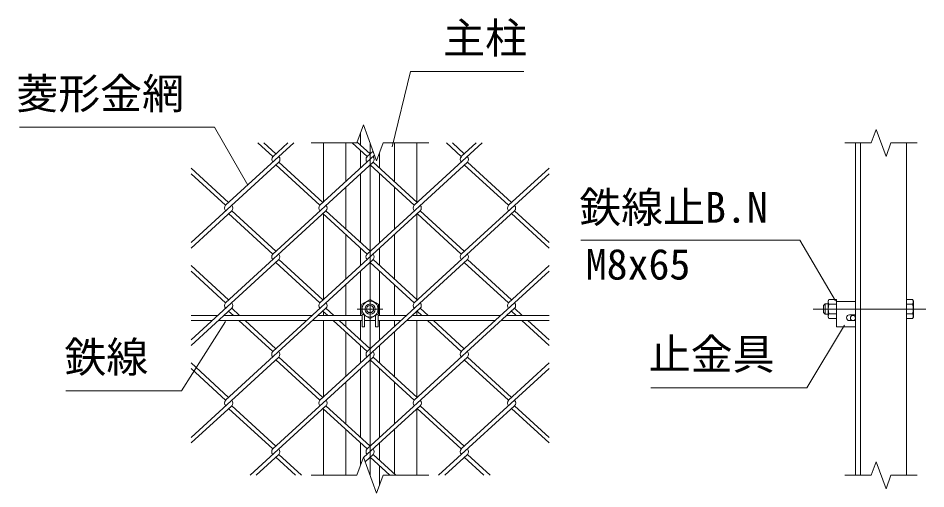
# Model space of a CAD drawing. Units: millimetres, scale not verified. Extents: x -4200 to 4200, y -2970 to 2970.
# Drawn here: x 739 to 2158, y -858 to -121 of the extents above; entities that cross this region are included whole.
import ezdxf
from ezdxf.enums import TextEntityAlignment as Align

# ---------------------------------------------------------------- set-up
doc = ezdxf.new("R2010")
doc.units = ezdxf.units.MM
doc.header["$LTSCALE"] = 20
doc.linetypes.add('USER1', pattern=[50.8, 31.75, -6.35, 6.35, -6.35])
for name, color, linetype, lineweight in [('0-0_D-STR1', 1, 'Continuous', 18), ('0-1_D-BMK', 2, 'USER1', 13), ('0-2_D-STR-DIM', 7, 'Continuous', 9), ('0-3_D-STR3', 3, 'Continuous', 13), ('0-7_D-STR-TXT', 7, 'Continuous', 9), ('0-A_D-STR2', 7, 'Continuous', 9)]:
    doc.layers.add(name, color=color, linetype=linetype, lineweight=lineweight)
doc.styles.add('ＭＳ ゴシック', font='')
doc.styles.get('ＭＳ ゴシック').set_extended_font_data('MS Gothic')

msp = doc.modelspace()

# ---------------------------------------------------------------- linework, layer by layer
at = {"layer": '0-0_D-STR1'}
for p, q in [((1273.93, -301.21), (1273.93, -319.72)), ((1215.93, -409.03), (1215.93, -316.38)), ((1250.93, -376.96), (1250.93, -316.38)), ((1326.93, -376.96), (1326.93, -316.38)), ((1361.93, -409.03), (1361.93, -316.38)), ((2048.25, -836.38), (2048.25, -316.38)), ((2056.25, -836.38), (2056.25, -316.38)), ((2128.25, -836.38), (2128.25, -316.38)), ((1273.93, -328.4), (1273.93, -355.89)), ((1303.93, -331.55), (1303.93, -355.89)), ((1273.93, -364.57), (1273.93, -472.2)), ((1303.93, -364.57), (1303.93, -472.2)), ((1250.93, -451.12), (1250.93, -385.64)), ((1326.93, -451.12), (1326.93, -385.64)), ((1215.93, -561.51), (1215.93, -427.73)), ((1361.93, -561.51), (1361.93, -427.73)), ((1250.93, -529.44), (1250.93, -459.8)), ((1326.93, -529.44), (1326.93, -459.8)), ((1273.93, -480.88), (1273.93, -508.37)), ((1303.93, -480.88), (1303.93, -508.37)), ((1273.93, -517.05), (1273.93, -586.38)), ((1303.93, -517.05), (1303.93, -586.38)), ((1250.93, -586.38), (1250.93, -538.12)), ((1326.93, -586.38), (1326.93, -538.12)), ((1215.93, -586.38), (1215.93, -580.21)), ((1361.93, -586.38), (1361.93, -580.21)), ((1215.93, -713.99), (1215.93, -594.38)), ((1250.93, -603.6), (1250.93, -594.38)), ((1273.93, -594.38), (1273.93, -624.67)), ((1303.93, -594.38), (1303.93, -624.67)), ((1326.93, -603.6), (1326.93, -594.38)), ((1361.93, -713.99), (1361.93, -594.38)), ((1250.93, -681.92), (1250.93, -612.28)), ((1326.93, -681.92), (1326.93, -612.28)), ((1273.93, -633.35), (1273.93, -660.84)), ((1303.93, -633.35), (1303.93, -660.84)), ((1273.93, -669.53), (1273.93, -777.15)), ((1303.93, -669.53), (1303.93, -777.15)), ((1250.93, -756.08), (1250.93, -690.6)), ((1326.93, -756.08), (1326.93, -690.6)), ((1215.93, -836.38), (1215.93, -732.69)), ((1361.93, -836.38), (1361.93, -732.69)), ((1250.93, -836.38), (1250.93, -764.76)), ((1326.93, -834.4), (1326.93, -764.76)), ((1273.93, -785.83), (1273.93, -821.21)), ((1303.93, -785.83), (1303.93, -813.32)), ((1303.93, -822), (1303.93, -851.55))]:
    msp.add_line(p, q, dxfattribs=at)
at = {"layer": '0-1_D-BMK'}
for p, q in [((1288.93, -316.38), (1288.93, -836.38)), ((1308.93, -576.38), (1268.93, -576.38)), ((1982.25, -576.38), (2158.25, -576.38))]:
    msp.add_line(p, q, dxfattribs=at)
at = {"layer": '0-2_D-STR-DIM'}
for p, q in [((1268.41, -316.38), (1196.93, -316.38)), ((1380.93, -316.38), (1309.46, -316.38)), ((2031.75, -316.38), (2072.85, -316.38)), ((2103.64, -316.38), (2144.75, -316.38)), ((1268.41, -836.38), (1196.93, -836.38)), ((1380.93, -836.38), (1309.46, -836.38)), ((2031.75, -836.38), (2072.85, -836.38)), ((2103.64, -836.38), (2144.75, -836.38))]:
    msp.add_line(p, q, dxfattribs=at)
for points in [[(1268.41, -316.38), (1278.67, -288.19), (1299.2, -344.57), (1309.46, -316.38)], [(2103.64, -316.38), (2095.94, -337.52), (2080.55, -295.23), (2072.85, -316.38)], [(1268.41, -836.38), (1278.67, -808.19), (1299.2, -864.57), (1309.46, -836.38)], [(2103.64, -836.38), (2095.94, -857.52), (2080.55, -815.23), (2072.85, -836.38)]]:
    msp.add_lwpolyline(points, dxfattribs=at)
at = {"layer": '0-3_D-STR3'}
for p, q in [((1288.93, -561.37), (1275.93, -568.87)), ((1301.93, -568.87), (1288.93, -561.37)), ((2006.7, -561.37), (2005.25, -563.88)), ((2005.25, -588.88), (2005.25, -563.88)), ((2018.25, -561.37), (2006.7, -561.37)), ((2018.25, -591.39), (2018.25, -561.37)), ((2018.25, -564.38), (2048.25, -564.38)), ((2018.25, -564.38), (2018.25, -604.38)), ((2128.25, -561.37), (2137.45, -561.37)), ((2128.25, -561.37), (2128.25, -591.39)), ((2138.85, -563.78), (2137.45, -561.37)), ((2138.85, -563.78), (2138.85, -588.98)), ((1275.93, -568.87), (1275.93, -583.88)), ((1301.93, -583.88), (1301.93, -568.87)), ((2000.65, -568.38), (1998.25, -570.78)), ((1998.25, -570.78), (1998.25, -581.98)), ((2000.65, -584.38), (1998.25, -581.98)), ((2000.65, -568.38), (2000.65, -584.38)), ((2005.25, -568.38), (2000.65, -568.38)), ((2018.25, -568.87), (2006.7, -568.87)), ((2128.25, -568.87), (2137.45, -568.87)), ((1050.82, -586.38), (1008.93, -586.38)), ((1042.09, -594.38), (1008.93, -594.38)), ((1189.54, -594.38), (1051.56, -594.38)), ((1198.27, -586.38), (1060.29, -586.38)), ((1276.43, -594.38), (1199.02, -594.38)), ((1276.43, -586.38), (1207.75, -586.38)), ((1275.93, -583.88), (1288.93, -591.39)), ((1276.43, -584.17), (1276.43, -604.38)), ((1280.43, -586.48), (1280.43, -604.38)), ((1297.43, -594.38), (1280.43, -594.38)), ((1288.93, -591.39), (1301.93, -583.88)), ((1297.43, -586.48), (1297.43, -604.38)), ((1301.43, -584.17), (1301.43, -604.38)), ((1345.73, -586.38), (1301.43, -586.38)), ((1337, -594.38), (1301.43, -594.38)), ((1484.45, -594.38), (1346.47, -594.38)), ((1493.18, -586.38), (1355.2, -586.38)), ((1568.93, -594.38), (1493.93, -594.38)), ((1568.93, -586.38), (1502.66, -586.38)), ((2005.25, -584.38), (2000.65, -584.38)), ((2006.7, -591.39), (2005.25, -588.88)), ((2018.25, -583.88), (2006.7, -583.88)), ((2018.25, -591.39), (2006.7, -591.39)), ((2038.75, -585.38), (2048.25, -585.38)), ((2038.75, -594.38), (2048.25, -594.38)), ((2048.25, -594.38), (2048.25, -604.38)), ((2128.25, -583.88), (2137.45, -583.88)), ((2128.25, -591.39), (2137.45, -591.39)), ((2138.85, -588.98), (2137.45, -591.39)), ((1276.43, -604.38), (1280.43, -604.38)), ((1297.43, -604.38), (1301.43, -604.38)), ((2018.25, -604.38), (2048.25, -604.38))]:
    msp.add_line(p, q, dxfattribs=at)
for centre, radius in [((1288.93, -576.38), 12.5), ((1288.93, -576.38), 8), ((1288.93, -576.38), 5.6), ((2044.25, -590.38), 4)]:
    msp.add_circle(centre, radius, dxfattribs=at)
for centre, radius, start, end in [((2012.18, -565.12), 6.64, 145.61586, 214.38414), ((2131.97, -565.12), 6.64, 325.61585, 34.38415), ((2030.37, -576.38), 24.84, 162.4121, 197.5879), ((2113.78, -576.38), 24.84, 342.4121, 17.5879), ((2012.18, -587.64), 6.64, 145.61584, 214.38415), ((2038.75, -589.88), 4.5, 90, 270), ((2131.97, -587.64), 6.64, 325.61585, 34.38415)]:
    msp.add_arc(centre, radius, start, end, dxfattribs=at)
at = {"layer": '0-7_D-STR-TXT'}
for points in [[(1529.65, -204.5), (1352.33, -204.5), (1323.53, -322.54)], [(740.39, -291.77), (1045.88, -291.77), (1097.57, -382.71)], [(1618.4, -468.45), (1961.2, -468.45), (2016.82, -563.35)], [(813.12, -704.35), (993.99, -704.35), (1062.89, -596.06)], [(1728.1, -699.69), (1971.92, -699.69), (2030.8, -601.49)]]:
    msp.add_lwpolyline(points, dxfattribs=at)
at = {"layer": '0-A_D-STR2'}
for p, q in [((1169.6, -316.38), (1063.01, -414.04)), ((1136.74, -337.8), (1113.36, -316.38)), ((1141.48, -333.46), (1122.84, -316.38)), ((1160.36, -316.38), (1136.86, -337.91)), ((1284.2, -337.8), (1260.82, -316.38)), ((1288.93, -333.46), (1268.88, -315.09)), ((1464.51, -316.38), (1357.93, -414.04)), ((1431.65, -337.8), (1408.27, -316.38)), ((1436.39, -333.46), (1417.75, -316.38)), ((1455.03, -316.38), (1431.65, -337.8)), ((1295.97, -335.7), (1210.47, -414.04)), ((1293.6, -329.19), (1284.2, -337.8)), ((1146.22, -346.48), (1008.93, -472.28)), ((1293.67, -346.48), (1136.74, -490.28)), ((1210.47, -414.04), (1141.48, -350.82)), ((1215.21, -409.7), (1146.22, -346.48)), ((1441.13, -346.48), (1284.2, -490.28)), ((1357.93, -414.04), (1288.93, -350.82)), ((1362.66, -409.7), (1293.67, -346.48)), ((1505.38, -414.04), (1436.39, -350.82)), ((1510.12, -409.7), (1441.13, -346.48)), ((1067.75, -409.7), (1008.93, -355.8)), ((1063.01, -414.04), (1008.93, -364.49)), ((1568.93, -364.49), (1431.65, -490.28)), ((1568.93, -355.8), (1505.38, -414.04)), ((1072.49, -422.72), (1008.93, -480.96)), ((1219.94, -422.72), (1063.01, -566.52)), ((1141.48, -485.94), (1072.49, -422.72)), ((1367.4, -422.72), (1210.47, -566.52)), ((1288.93, -485.94), (1219.94, -422.72)), ((1514.85, -422.72), (1357.93, -566.52)), ((1436.39, -485.94), (1367.4, -422.72)), ((1568.93, -472.28), (1514.85, -422.72)), ((1136.74, -490.28), (1067.75, -427.06)), ((1284.2, -490.28), (1215.21, -427.06)), ((1431.65, -490.28), (1363.08, -427.44)), ((1568.93, -480.96), (1510.12, -427.06)), ((1146.22, -498.96), (1008.93, -624.76)), ((1067.75, -562.18), (1008.93, -508.28)), ((1293.67, -498.96), (1136.74, -642.76)), ((1210.47, -566.52), (1141.48, -503.3)), ((1215.21, -562.18), (1146.22, -498.96)), ((1441.13, -498.96), (1284.2, -642.76)), ((1357.93, -566.52), (1288.93, -503.3)), ((1362.66, -562.18), (1293.67, -498.96)), ((1505.38, -566.52), (1436.39, -503.3)), ((1510.12, -562.18), (1441.13, -498.96)), ((1568.93, -508.28), (1505.38, -566.52)), ((1063.01, -566.52), (1008.93, -516.96)), ((1568.93, -516.96), (1431.65, -642.76)), ((1072.49, -575.2), (1008.93, -633.44)), ((1219.94, -575.2), (1063.01, -719)), ((1075.21, -586.38), (1067.75, -579.54)), ((1084.68, -586.38), (1072.49, -575.2)), ((1367.4, -575.2), (1210.47, -719)), ((1222.67, -586.38), (1215.21, -579.54)), ((1232.14, -586.38), (1219.94, -575.2)), ((1514.85, -575.2), (1357.93, -719)), ((1370.12, -586.38), (1362.66, -579.54)), ((1379.6, -586.38), (1367.4, -575.2)), ((1517.58, -586.38), (1510.12, -579.54)), ((1527.05, -586.38), (1514.85, -575.2)), ((1136.74, -642.76), (1083.94, -594.38)), ((1141.48, -638.42), (1093.42, -594.38)), ((1284.2, -642.76), (1231.4, -594.38)), ((1288.93, -638.42), (1240.87, -594.38)), ((1431.65, -642.76), (1378.85, -594.38)), ((1436.39, -638.42), (1388.33, -594.38)), ((1568.93, -633.44), (1526.31, -594.38)), ((1568.93, -624.76), (1535.78, -594.38)), ((1146.22, -651.44), (1008.93, -777.24)), ((1293.67, -651.44), (1136.74, -795.24)), ((1215.21, -714.66), (1146.22, -651.44)), ((1441.13, -651.44), (1284.2, -795.24)), ((1362.66, -714.66), (1293.67, -651.44)), ((1510.12, -714.66), (1441.13, -651.44)), ((1067.75, -714.66), (1008.93, -660.76)), ((1210.47, -719), (1141.48, -655.78)), ((1357.93, -719), (1288.93, -655.78)), ((1505.38, -719), (1436.39, -655.78)), ((1568.93, -660.76), (1505.38, -719)), ((1063.01, -719), (1008.93, -669.44)), ((1568.93, -669.44), (1431.65, -795.24)), ((1072.49, -727.68), (1008.93, -785.92)), ((1136.74, -795.24), (1067.75, -732.02)), ((1141.48, -790.9), (1072.49, -727.68)), ((1219.94, -727.68), (1101.32, -836.38)), ((1284.2, -795.24), (1215.21, -732.02)), ((1288.93, -790.9), (1219.94, -727.68)), ((1367.4, -727.68), (1278.89, -808.78)), ((1431.65, -795.24), (1362.66, -732.02)), ((1436.39, -790.9), (1367.4, -727.68)), ((1514.85, -727.68), (1396.23, -836.38)), ((1568.93, -785.92), (1510.12, -732.02)), ((1568.93, -777.24), (1514.85, -727.68)), ((1146.22, -803.92), (1110.79, -836.38)), ((1172.16, -836.38), (1141.48, -808.26)), ((1181.64, -836.38), (1146.22, -803.92)), ((1293.67, -803.92), (1281.26, -815.29)), ((1319.62, -836.38), (1288.93, -808.26)), ((1329.09, -836.38), (1293.67, -803.92)), ((1441.13, -803.92), (1405.71, -836.38)), ((1467.07, -836.38), (1436.39, -808.26)), ((1476.55, -836.38), (1441.13, -803.92))]:
    msp.add_line(p, q, dxfattribs=at)
for centre, start, end in [((1141.59, -342.26), 137.5, 222.5), ((1141.59, -342.26), 317.5, 42.5), ((1289.04, -342.26), 137.5, 222.5), ((1289.04, -342.26), 317.5, 42.5), ((1436.5, -342.26), 137.5, 222.5), ((1436.5, -342.26), 317.5, 42.5), ((1067.75, -418.38), 137.5, 222.5), ((1067.75, -418.38), 317.5, 42.5), ((1215.21, -418.38), 137.5, 222.5), ((1215.21, -418.38), 317.5, 42.5), ((1362.66, -418.38), 137.5, 222.5), ((1362.66, -418.38), 317.5, 42.5), ((1510.22, -418.5), 137.5, 222.5), ((1510.22, -418.5), 317.5, 42.5), ((1141.47, -494.63), 137.5, 222.5), ((1141.47, -494.63), 317.5, 42.5), ((1288.92, -494.63), 137.5, 222.5), ((1288.92, -494.63), 317.5, 42.5), ((1436.38, -494.63), 137.5, 222.5), ((1436.38, -494.63), 317.5, 42.5), ((1067.75, -570.86), 137.5, 222.5), ((1067.75, -570.86), 317.5, 42.5), ((1215.21, -570.86), 137.5, 222.5), ((1215.21, -570.86), 317.5, 42.5), ((1362.66, -570.86), 137.5, 222.5), ((1362.66, -570.86), 317.5, 42.5), ((1510.22, -570.98), 137.5, 222.5), ((1510.22, -570.98), 317.5, 42.5), ((1141.47, -647.11), 137.5, 222.5), ((1141.47, -647.11), 317.5, 42.5), ((1289.05, -647.21), 137.5, 222.5), ((1289.05, -647.21), 317.5, 42.5), ((1436.51, -647.21), 137.5, 222.5), ((1436.51, -647.21), 317.5, 42.5), ((1067.87, -723.45), 137.5, 222.5), ((1067.87, -723.45), 317.5, 42.5), ((1215.33, -723.45), 137.5, 222.5), ((1215.33, -723.45), 317.5, 42.5), ((1362.78, -723.45), 137.5, 222.5), ((1362.78, -723.45), 317.5, 42.5), ((1510.34, -723.57), 137.5, 222.5), ((1510.34, -723.57), 317.5, 42.5), ((1141.47, -799.59), 137.5, 222.5), ((1141.47, -799.59), 317.5, 42.5), ((1289.05, -799.69), 137.5, 222.5), ((1289.05, -799.69), 317.5, 42.5), ((1436.51, -799.69), 137.5, 222.5), ((1436.51, -799.69), 317.5, 42.5)]:
    msp.add_arc(centre, 6.42, start, end, dxfattribs=at)

# ---------------------------------------------------------------- texts
at = {"layer": '0-7_D-STR-TXT', "style": 'ＭＳ ゴシック'}
for s, p in [('主柱', (1403.25, -190.77)), ('菱形金網', (735.57, -277.53)), ('鉄線止B.N', (1616.11, -455.61)), ('M8x65', (1626.3, -544.65)), ('鉄線', (810.83, -689.99)), ('止金具', (1724.8, -685.45))]:
    msp.add_text(s, height=48.09, dxfattribs=at).set_placement(p, align=Align.BOTTOM_LEFT)

doc.saveas('drawing.dxf')
